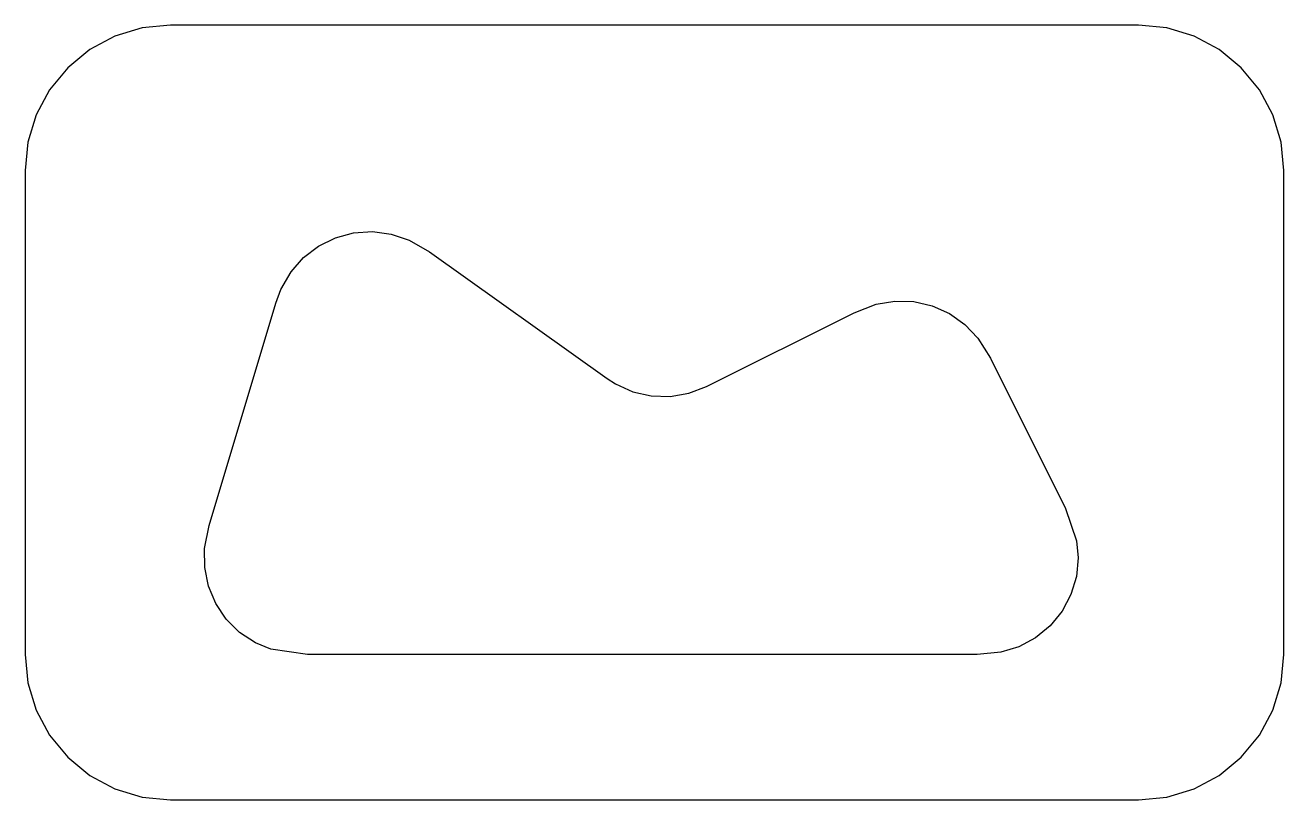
# Model space of a CAD drawing. Header units: metres. Extents: x -3 to 23, y -3 to 13.
import ezdxf

# ---------------------------------------------------------------- set-up
doc = ezdxf.new("R2010")
doc.units = ezdxf.units.M

msp = doc.modelspace()

# ---------------------------------------------------------------- linework, layer by layer
for p, q in [((0, 13), (-0.585266, 12.9424)), ((20, 13), (0, 13)), ((20.5853, 12.9424), (20, 13)), ((-1.14806, 12.7716), (-1.66672, 12.4944)), ((-0.585266, 12.9424), (-1.14806, 12.7716)), ((21.1481, 12.7716), (20.5853, 12.9424)), ((21.6667, 12.4944), (21.1481, 12.7716)), ((-1.66672, 12.4944), (-2.12132, 12.1213)), ((22.1213, 12.1213), (21.6667, 12.4944)), ((-2.12132, 12.1213), (-2.49442, 11.6667)), ((22.4944, 11.6667), (22.1213, 12.1213)), ((-2.49442, 11.6667), (-2.77164, 11.1481)), ((22.7716, 11.1481), (22.4944, 11.6667)), ((-2.77164, 11.1481), (-2.94235, 10.5853)), ((22.9424, 10.5853), (22.7716, 11.1481)), ((-2.94235, 10.5853), (-3, 10)), ((23, 10), (22.9424, 10.5853)), ((-3, 10), (-3, 0)), ((23, 0), (23, 10)), ((3.0587, 8.4362), (3.40845, 8.60934)), ((3.40845, 8.60934), (3.78514, 8.71089)), ((3.78514, 8.71089), (4.17438, 8.737)), ((4.17438, 8.737), (4.5614, 8.68665)), ((4.5614, 8.68665), (4.93102, 8.56181)), ((2.74959, 8.19827), (3.0587, 8.4362)), ((4.93102, 8.56181), (5.35471, 8.31805)), ((2.49275, 7.9045), (2.74959, 8.19827)), ((5.35471, 8.31805), (9.02013, 5.69989)), ((2.28215, 7.53844), (2.49275, 7.9045)), ((2.17761, 7.25873), (2.28215, 7.53844)), ((14.5798, 7.23637), (14.9645, 7.30205)), ((14.9645, 7.30205), (15.3545, 7.29143)), ((15.3545, 7.29143), (15.735, 7.20491)), ((0.800629, 2.66882), (2.17761, 7.25873)), ((11.077, 5.53851), (14.1233, 7.06165)), ((14.1233, 7.06165), (14.5798, 7.23637)), ((15.735, 7.20491), (16.0912, 7.04585)), ((16.0912, 7.04585), (16.4097, 6.82031)), ((16.4097, 6.82031), (16.6779, 6.53705)), ((16.6779, 6.53705), (16.9384, 6.12318)), ((16.9384, 6.12318), (18.4929, 3.01421)), ((9.02013, 5.69989), (9.19214, 5.58984)), ((9.19214, 5.58984), (9.55016, 5.42999)), ((10.7109, 5.39839), (11.077, 5.53851)), ((9.55016, 5.42999), (9.93246, 5.34306)), ((9.93246, 5.34306), (10.3244, 5.3324)), ((10.3244, 5.3324), (10.7109, 5.39839)), ((18.4929, 3.01421), (18.7195, 2.3526)), ((0.706711, 2.189), (0.800629, 2.66882)), ((18.7195, 2.3526), (18.7543, 2)), ((0.707916, 1.7989), (0.706711, 2.189)), ((18.7543, 2), (18.716, 1.61174)), ((0.785217, 1.41641), (0.707916, 1.7989)), ((18.716, 1.61174), (18.6028, 1.23833)), ((0.935638, 1.05638), (0.785217, 1.41641)), ((1.1534, 0.732635), (0.935638, 1.05638)), ((18.6028, 1.23833), (18.4188, 0.894211)), ((18.4188, 0.894211), (18.1713, 0.592621)), ((1.43015, 0.457581), (1.1534, 0.732635)), ((18.1713, 0.592621), (17.8697, 0.345123)), ((1.75517, 0.241837), (1.43015, 0.457581)), ((17.8697, 0.345123), (17.5256, 0.161194)), ((-3, 0), (-2.94235, -0.585266)), ((2.07159, 0.111908), (1.75517, 0.241837)), ((2.83408, 0), (2.07159, 0.111908)), ((16.6657, 0), (2.83408, 0)), ((17.1522, 0.047913), (16.6657, 0)), ((17.5256, 0.161194), (17.1522, 0.047913)), ((22.9424, -0.585266), (23, 0)), ((-2.94235, -0.585266), (-2.77164, -1.14806)), ((22.7716, -1.14806), (22.9424, -0.585266)), ((-2.77164, -1.14806), (-2.49442, -1.66672)), ((22.4944, -1.66672), (22.7716, -1.14806)), ((-2.49442, -1.66672), (-2.12132, -2.12132)), ((22.1213, -2.12132), (22.4944, -1.66672)), ((-2.12132, -2.12132), (-1.66672, -2.49442)), ((21.6667, -2.49442), (22.1213, -2.12132)), ((-1.66672, -2.49442), (-1.14806, -2.77164)), ((21.1481, -2.77164), (21.6667, -2.49442)), ((-1.14806, -2.77164), (-0.585266, -2.94235)), ((20.5853, -2.94235), (21.1481, -2.77164)), ((-0.585266, -2.94235), (0, -3)), ((0, -3), (20, -3)), ((20, -3), (20.5853, -2.94235))]:
    msp.add_line(p, q)

doc.saveas('drawing.dxf')
